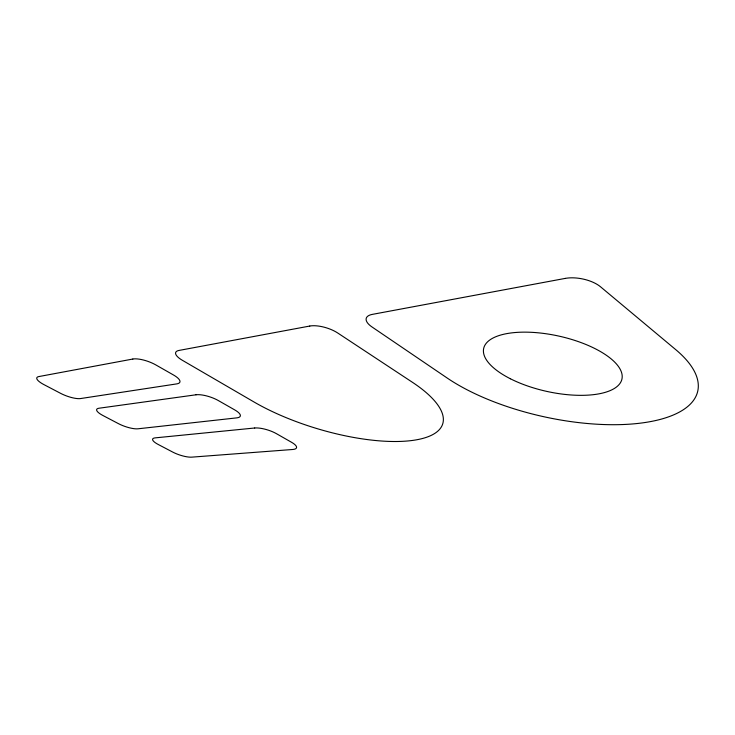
<?xml version="1.0" encoding="UTF-8"?>
<svg xmlns="http://www.w3.org/2000/svg" width="735" height="735" viewBox="0 0 735 735"><rect width="100%" height="100%" fill="white"/><g stroke="black" fill="none" stroke-linecap="round" stroke-linejoin="round"><path stroke-width="1.1" d="M132.833 359.038L38.836 376.568A15.692 4.355 20.2 0 0 43.935 384.616L60.555 393.317A15.499 4.291 20 0 0 80.574 398.554L176.749 383.89A17.043 5.347 19.2 0 0 173.506 374.997L155.866 364.946A17.254 5.448 19.5 0 0 132.833 359.038M309.775 326.046L179.028 350.43A18.035 6.018 19 0 0 182.353 360.288L253.979 401.962A119.125 40.958 16.8 0 0 411.481 440.568A119.125 40.958 16.8 0 0 412.454 382.31L337.696 332.983A20.314 7.773 17.2 0 0 309.775 326.046M565.243 278.4L372.305 314.387A21.462 8.673 16 0 0 371.993 326.956L447.156 378.01A145.254 58.304 12.5 0 0 640.488 423.139A145.254 58.304 12.5 0 0 675.759 349.658L600.523 286.788A25.358 11.558 11.5 0 0 565.243 278.4M196.006 394.787L98.949 408.237A15.031 4.107 19.3 0 0 102.955 415.523L118.5 423.672A14.875 4.043 19.1 0 0 137.987 428.799L236.799 417.866A16.335 4.989 18.1 0 0 234.704 409.891L218.332 400.557A16.519 5.09 18.4 0 0 196.006 394.787M254.705 428L155.195 437.867A14.461 3.877 18.5 0 0 158.227 444.482L172.817 452.126A14.323 3.813 18.3 0 0 191.798 457.142L292.677 449.489A15.729 4.658 17.2 0 0 291.593 442.314L276.36 433.632A15.885 4.75 17.4 0 0 254.705 428M510.375 378.755A70.808 28.307 12.5 0 0 621.562 380.372A70.808 28.307 12.5 0 0 526.462 332.156A70.808 28.307 12.5 0 0 510.375 378.755"/></g></svg>
